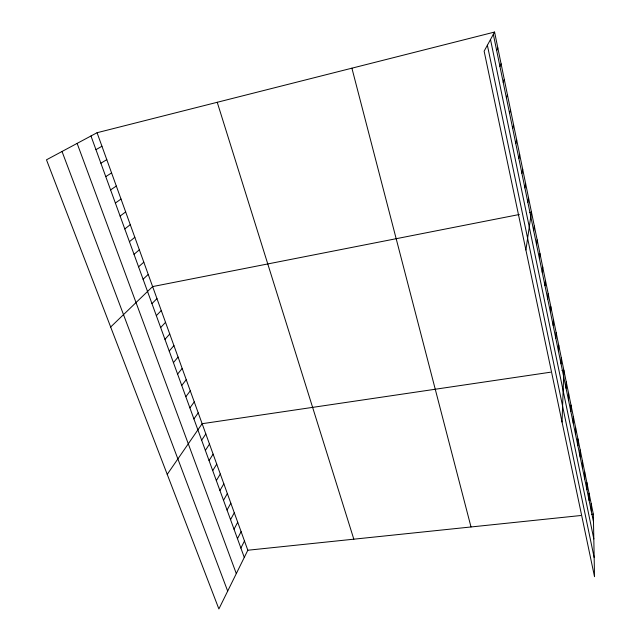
<?xml version="1.0" encoding="UTF-8"?>
<svg xmlns="http://www.w3.org/2000/svg" width="641" height="641" viewBox="0 0 641 641"><rect width="100%" height="100%" fill="white"/><g stroke="black" fill="none" stroke-linecap="round" stroke-linejoin="round"><path stroke-width="0.96" d="M580.169 456.937L580.185 449.934M577.878 445.767L577.918 438.869M575.562 434.494L575.626 427.699M573.222 423.116L573.318 416.426M570.859 411.626L570.987 405.04M568.479 400.024L568.631 393.55M566.067 388.31L566.259 381.956M562.037 422.042L563.856 370.242L561.957 370.522M561.059 363.912L561.308 357.798M558.447 351.22L558.736 345.235M555.811 338.392L556.132 332.543M553.151 325.436L553.504 319.715M550.459 312.335L550.851 306.751M547.743 299.099L548.167 293.658M544.994 285.726L545.459 280.421M542.214 272.201L542.719 267.049M539.41 258.539L539.946 253.532M536.565 244.726L537.15 239.87M533.697 230.76L534.322 226.065M525.892 249.966L531.461 212.107L529.594 212.475M527.863 202.364L528.577 197.997M524.899 187.933L525.652 183.735M521.902 173.342L522.695 169.32M518.873 158.591L519.715 154.737M515.805 143.672L516.694 140.002M512.704 128.577L513.641 125.099M509.571 113.313L510.557 110.02M506.398 97.881L507.432 94.78M503.185 82.264L504.275 79.364M499.94 66.472L501.078 63.771M496.663 50.487L497.849 48.003M97.063 132.719L247.819 550.234L218.885 608.95L46.481 159.809L97.063 132.719L494.58 32.05L593.35 514.21L594.519 576.692L484.131 51.16L494.58 32.05M240.896 548.079L244.477 540.98M237.474 538.68L241.112 531.653M234.029 529.202L237.715 522.239M230.552 519.643L234.285 512.76M227.042 510.004L230.832 503.193M223.509 500.284L227.355 493.546M219.943 490.485L223.837 483.827M216.346 480.598L220.296 474.02M212.716 470.63L216.73 464.124M209.054 460.567L213.124 454.148M205.368 450.423L209.495 444.093M201.643 440.199L205.833 433.949M167.229 474.372L202.131 423.709L550.539 372.205M193.903 418.926L198.213 412.86M189.888 407.876L194.263 401.899M185.826 396.723L190.265 390.85M181.732 385.465L186.243 379.688M177.597 374.104L182.172 368.431M173.431 362.63L178.07 357.061M169.216 351.052L173.927 345.587M164.961 339.361L169.745 334.009M160.667 327.559L165.522 322.319M156.332 315.652L161.268 310.516M151.957 303.618L156.965 298.61M110.661 327.014L152.622 286.583L519.298 214.503M143.079 279.212L148.239 274.436M138.576 266.824L143.808 262.177M134.025 254.325L139.337 249.798M129.434 241.697L134.826 237.298M124.787 228.941L130.267 224.67M120.107 216.057L125.668 211.923M115.372 203.045L121.013 199.055M110.589 189.904L116.317 186.05M105.757 176.628L111.582 172.918M100.877 163.215L106.791 159.657M95.95 149.665L101.951 146.252M247.819 550.234L580.706 515.532M591.403 514.411L593.35 514.21M62.025 151.476L227.683 591.106M77.128 143.392L236.305 573.599M90.974 135.98L244.285 557.406M217.235 102.288L353.824 539.185M351.901 68.178L471.007 526.966M487.376 45.223L594.167 557.574M490.501 39.518L593.814 538.929M493.338 34.326L593.494 521.774M591.202 503.738L591.322 511.222M589.039 493.177L589.135 500.565M586.86 482.513L586.924 489.812M584.656 471.752L584.696 478.955M582.429 460.895L582.445 467.994"/></g></svg>
